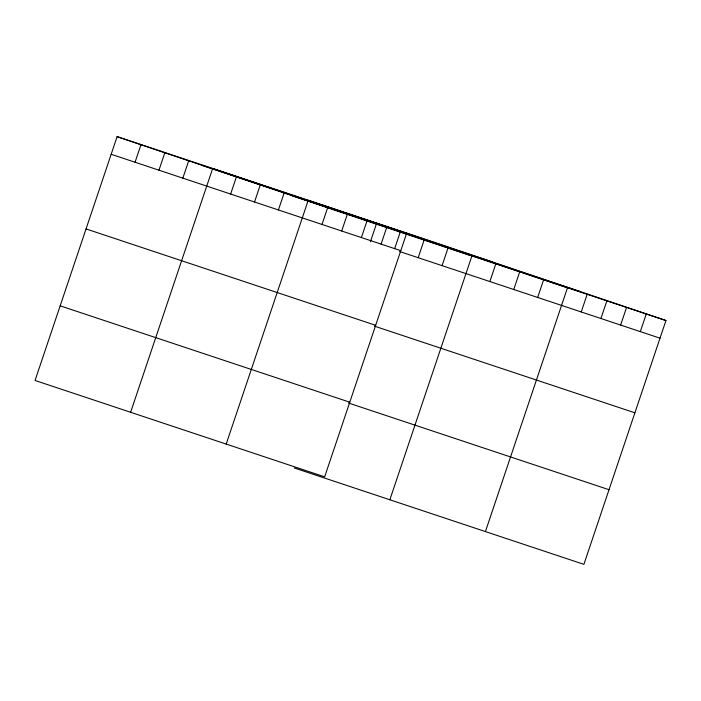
<?xml version="1.0" encoding="UTF-8"?>
<svg xmlns="http://www.w3.org/2000/svg" width="701" height="701" viewBox="0 0 701 701"><rect width="100%" height="100%" fill="white"/><g stroke="black" fill="none" stroke-linecap="round" stroke-linejoin="round"><path stroke-width="1.05" d="M406.72 233.03L117.102 136.651L35.05 380.468L324.659 476.846L406.72 233.03L665.95 320.532L583.898 564.349L294.28 467.97M135.056 162.238L140.997 144.599M158.952 170.194L164.893 152.546M182.847 178.142L188.788 160.503M130.623 412.276L212.675 168.45L471.913 255.953L389.852 499.778M230.629 194.046L236.57 176.407M254.524 202.002L260.465 184.354M278.42 209.95L284.361 192.311M226.195 444.084L308.247 200.258L567.486 287.76L485.425 531.586M322.004 224.46L327.945 206.813M341.702 231.006L347.635 213.367M361.392 237.56L367.333 219.921M370.4 241.792L376.341 224.154L665.95 320.532M381.09 244.114L387.022 226.476M394.645 248.706L400.227 232.101M418.182 257.696L424.123 240.049M442.077 265.644L448.018 248.005M489.868 281.548L495.8 263.909M513.754 289.504L519.695 271.857M537.649 297.452L543.59 279.813M581.234 311.963L587.175 294.315M600.932 318.508L606.873 300.869M620.622 325.062L626.563 307.424M640.32 331.617L646.261 313.978M202.65 165.524L492.268 261.902M290.792 195.272L580.402 291.651M111.17 154.29L400.779 250.669M399.491 251.475L660.009 338.171M86.048 228.929L375.657 325.308M374.369 326.114L634.896 412.81M60.172 305.829L349.781 402.208M348.485 403.014L609.011 489.71M117.102 136.651L376.341 224.154"/></g></svg>
